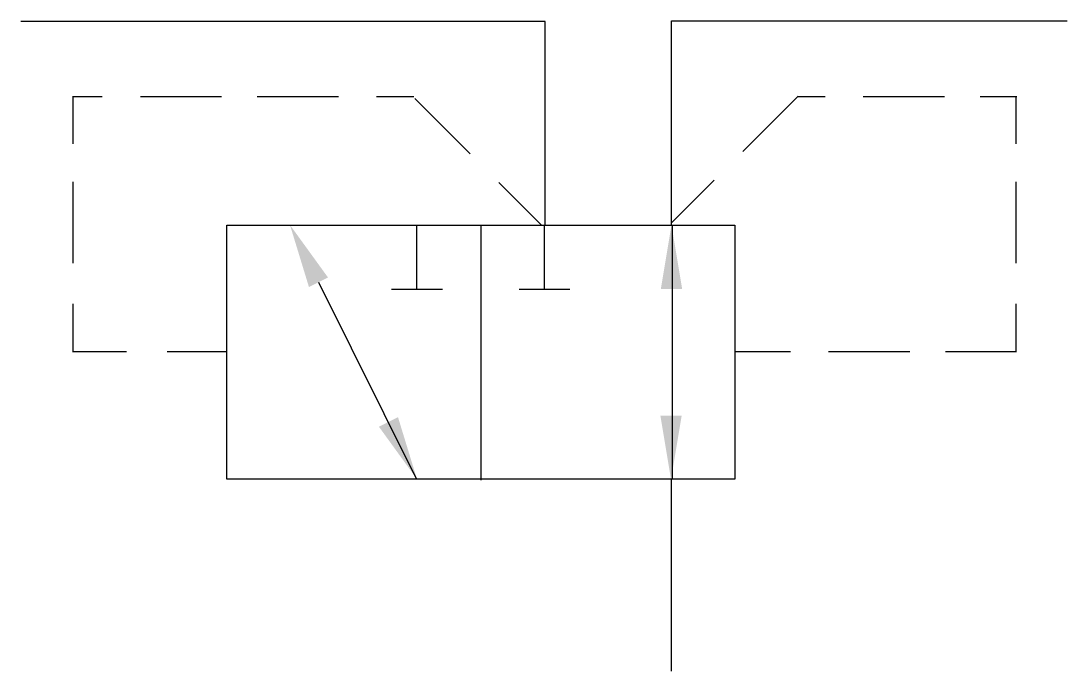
# Model space of a CAD drawing. Extents: x 532.8 to 574, y 26.9 to 52.5.
import ezdxf

# ---------------------------------------------------------------- set-up
doc = ezdxf.new("R2010")
doc.units = 0
doc.header["$LTSCALE"] = 5
doc.header["$MEASUREMENT"] = 0
doc.layers.add('11', color=1, linetype='CONTINUOUS')
doc.layers.add('12', color=2, linetype='CONTINUOUS')

msp = doc.modelspace()

# ---------------------------------------------------------------- linework, layer by layer
at = {"layer": '11'}
for p, q in [((553.442, 52.463), (532.803, 52.463)), ((553.442, 44.463), (553.442, 52.463)), ((558.423, 52.481), (574.001, 52.481)), ((558.423, 44.463), (558.423, 52.481)), ((540.914, 44.442), (550.914, 44.442)), ((540.914, 34.442), (540.914, 44.442)), ((548.396, 41.926), (548.396, 44.442)), ((550.911, 44.405), (550.911, 34.405)), ((550.914, 44.442), (560.914, 44.442)), ((553.417, 41.926), (553.417, 44.442)), ((558.443, 44.442), (558.443, 34.426)), ((560.914, 44.442), (560.914, 34.442)), ((544.522, 42.191), (548.381, 34.436)), ((547.401, 41.926), (549.401, 41.926)), ((552.422, 41.926), (554.422, 41.926)), ((560.914, 34.442), (540.914, 34.442)), ((558.422, 26.884), (558.422, 34.416))]:
    msp.add_line(p, q, dxfattribs=at)
at = {"layer": '12'}
for p, q in [((534.839, 49.511), (536.009, 49.511)), ((534.842, 49.524), (534.842, 47.646)), ((537.506, 49.511), (540.706, 49.511)), ((542.109, 49.511), (545.309, 49.511)), ((546.806, 49.511), (548.282, 49.511)), ((561.232, 47.342), (563.414, 49.524)), ((563.395, 49.505), (564.476, 49.505)), ((565.973, 49.505), (569.173, 49.505)), ((570.576, 49.505), (572.024, 49.505)), ((571.988, 49.524), (571.988, 47.646)), ((550.495, 47.247), (548.313, 49.429)), ((534.842, 46.149), (534.842, 42.949)), ((558.406, 44.516), (560.1, 46.21)), ((571.988, 46.149), (571.988, 42.949)), ((553.321, 44.421), (551.626, 46.115)), ((534.842, 41.349), (534.842, 39.436)), ((571.988, 41.349), (571.988, 39.436)), ((536.966, 39.455), (534.842, 39.455)), ((540.869, 39.455), (538.566, 39.455)), ((560.914, 39.462), (563.112, 39.462)), ((564.609, 39.462), (567.809, 39.462)), ((569.211, 39.462), (572.004, 39.462))]:
    msp.add_line(p, q, dxfattribs=at)
for points in [[(544.146, 42.004), (544.898, 42.378), (543.399, 44.447)], [(558.003, 41.927), (558.843, 41.927), (558.423, 44.447)], [(547.653, 36.879), (546.901, 36.505), (548.401, 34.436)], [(557.984, 36.946), (558.824, 36.946), (558.404, 34.426)]]:
    msp.add_solid(points, dxfattribs=at)

doc.saveas('drawing.dxf')
